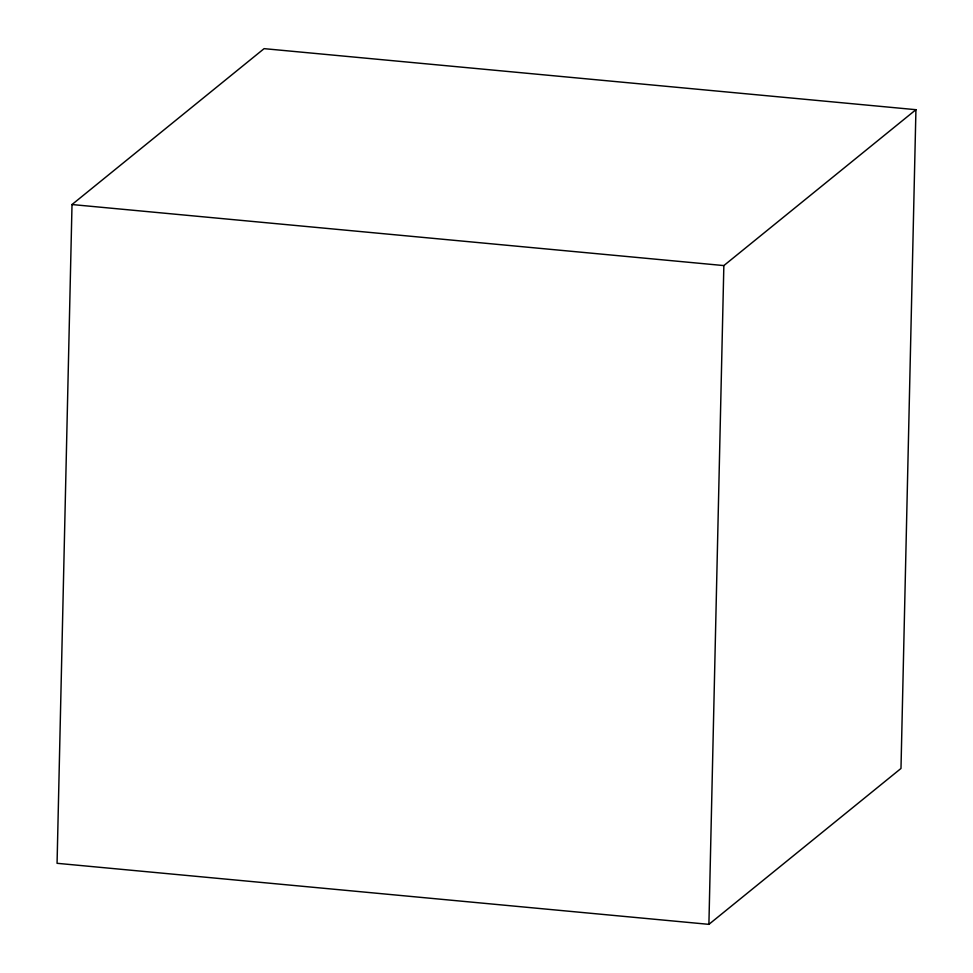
<?xml version="1.0" encoding="UTF-8"?>
<svg xmlns="http://www.w3.org/2000/svg" width="973" height="973" viewBox="0 0 973 973"><rect width="100%" height="100%" fill="white"/><g stroke="black" fill="none" stroke-linecap="round" stroke-linejoin="round"><path stroke-width="1.46" d="M72.014 204.537L57.066 863.306L708.903 924.35L900.986 768.463L915.934 109.694L264.097 48.65L72.014 204.537L723.851 265.58L915.934 109.694M708.903 924.35L723.851 265.58"/></g></svg>
